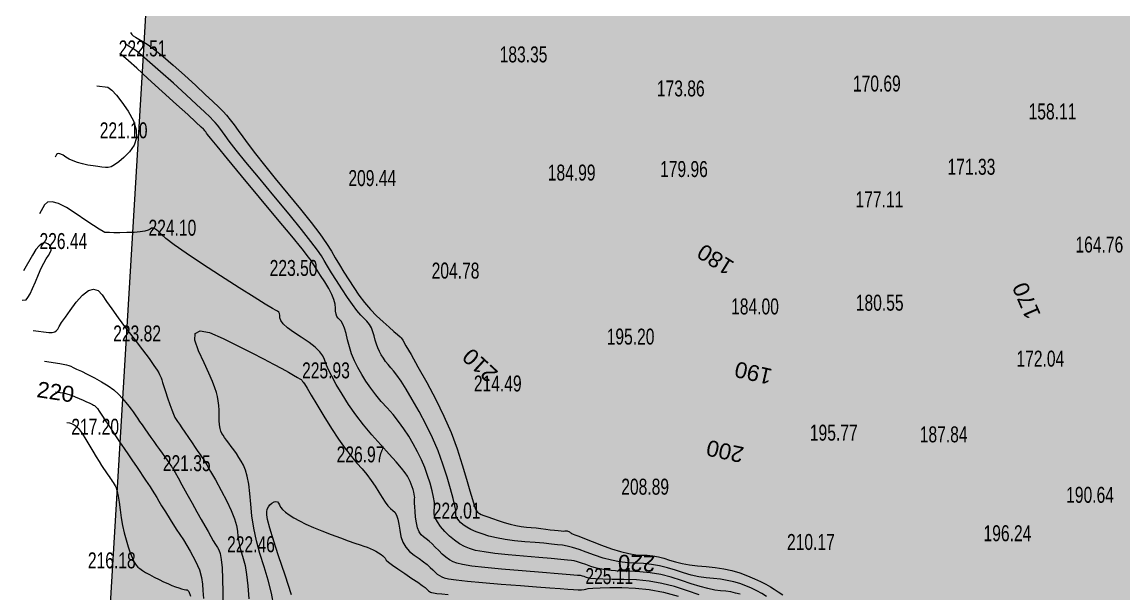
# Model space of a CAD drawing. Header units: metres. Extents: x 431006 to 434411, y 2469261 to 2473208.
# Drawn here: x 431729.8 to 432005.7, y 2470362.2 to 2470505.5 of the extents above; entities that cross this region are included whole.
import ezdxf
from ezdxf.enums import TextEntityAlignment as Align

# ---------------------------------------------------------------- set-up
doc = ezdxf.new("R2010")
doc.units = ezdxf.units.M
doc.header["$MEASUREMENT"] = 0
for name, color, linetype, lineweight in [('CAO DO', 8, 'Continuous', 18), ('MH_DongMuc', 8, 'Continuous', 18), ('MH_DongMuc_Con', 8, 'Continuous', 18), ('ranh gioi thuc vat-ks', 8, 'RAO_T_VAT', 18), ('thuc vat-ks', 8, 'Continuous', 18)]:
    doc.layers.add(name, color=color, linetype=linetype, lineweight=lineweight)
doc.styles.get("Standard").update_dxf_attribs({"font": 'arial.ttf'})
doc.linetypes.add('RAO_T_VAT', pattern='A,0,[133,ltypeshp.shx,S=0.34,R=0,X=-0.17,Y=0],-2,[133,ltypeshp.shx,S=0.08,R=0,X=0,Y=0],-1.5,[133,ltypeshp.shx,S=0.08,R=0,X=0,Y=0],-1.5,[133,ltypeshp.shx,S=0.08,R=0,X=0,Y=0],-2', length=7)

msp = doc.modelspace()

# ---------------------------------------------------------------- hatches: boundary and pattern name
at = {"layer": 'thuc vat-ks'}
h = msp.add_hatch(dxfattribs=at)
h.set_pattern_fill('217B', color=8, scale=20, style=0, pattern_type=2)
h.set_pattern_definition([(0, (14.8, 7.6), (0, 20), [0, -20]), (0, (14.76, 7.848), (0, 20), [0, -20]), (0, (14.648, 8.07), (0, 20), [0, -20]), (0, (14.47, 8.248), (0, 20), [0, -20]), (0, (14.248, 8.36), (0, 20), [0, -20]), (0, (14, 8.4), (0, 20), [0, -20]), (0, (13.752, 8.36), (0, 20), [0, -20]), (0, (13.53, 8.248), (0, 20), [0, -20]), (0, (13.352, 8.07), (0, 20), [0, -20]), (0, (13.24, 7.848), (0, 20), [0, -20]), (0, (13.2, 7.6), (0, 20), [0, -20]), (0, (13.24, 7.352), (0, 20), [0, -20]), (0, (13.352, 7.13), (0, 20), [0, -20]), (0, (13.53, 6.952), (0, 20), [0, -20]), (0, (13.752, 6.84), (0, 20), [0, -20]), (0, (14, 6.8), (0, 20), [0, -20]), (0, (14.248, 6.84), (0, 20), [0, -20]), (0, (14.47, 6.952), (0, 20), [0, -20]), (0, (14.648, 7.13), (0, 20), [0, -20]), (0, (14.76, 7.352), (0, 20), [0, -20]), (0, (6.76, 15.352), (0, 20), [0, -20]), (0, (6.648, 15.13), (0, 20), [0, -20]), (0, (6.47, 14.952), (0, 20), [0, -20]), (0, (6.248, 14.84), (0, 20), [0, -20]), (0, (6, 14.8), (0, 20), [0, -20]), (0, (5.752, 14.84), (0, 20), [0, -20]), (0, (5.53, 14.952), (0, 20), [0, -20]), (0, (5.352, 15.13), (0, 20), [0, -20]), (0, (5.24, 15.352), (0, 20), [0, -20]), (0, (5.2, 15.6), (0, 20), [0, -20]), (0, (5.24, 15.848), (0, 20), [0, -20]), (0, (5.352, 16.07), (0, 20), [0, -20]), (0, (5.53, 16.248), (0, 20), [0, -20]), (0, (5.752, 16.36), (0, 20), [0, -20]), (0, (6, 16.4), (0, 20), [0, -20]), (0, (6.248, 16.36), (0, 20), [0, -20]), (0, (6.47, 16.248), (0, 20), [0, -20]), (0, (6.648, 16.07), (0, 20), [0, -20]), (0, (6.76, 15.848), (0, 20), [0, -20]), (0, (6.8, 15.6), (0, 20), [0, -20]), (0, (14, 4), (0, 20), [1.086, -18.914]), (0, (6, 12), (0, 20), [1.086, -18.914]), (90, (14, 4), (-20, 1e-15), [2.8, -17.2]), (90, (6, 12), (-20, 1e-15), [2.8, -17.2])])
h.paths.add_polyline_path([(432180.37, 2469969.08), (432429.02, 2469783.26), (432507.91, 2469731.41), (432528.24, 2469733.83), (432561.32, 2469754.44), (432634.45, 2469865.28), (432626.68, 2469886.61), (432562.6, 2469916.67), (432524.68, 2469951), (432448.67, 2469998.66), (432422.73, 2470028.05), (432390.35, 2470047.11), (432340.88, 2470081.61), (432300.67, 2470135.95), (432281.32, 2470179.79), (432245.98, 2470231.97), (432226.01, 2470235.7), (432198.53, 2470248.97), (432169.01, 2470281.63), (432135.72, 2470306.95), (432118.88, 2470332.48), (432111.38, 2470356.64), (432122.51, 2470374.06), (432141.75, 2470385.47), (432184.43, 2470371.88), (432214.97, 2470334.67), (432223.22, 2470335.2), (432255.46, 2470343.98), (432289.82, 2470344.51), (432358.98, 2470361.66), (432400, 2470358.21), (432466.08, 2470360.85), (432480.43, 2470365.76), (432484.96, 2470377.07), (432474.39, 2470394.04), (432458.53, 2470408.75), (432465.15, 2470430.58), (432487.2, 2470448.37), (432513.5, 2470448.79), (432530.47, 2470450.49), (432549.56, 2470459.81), (432561.86, 2470474.21), (432559.74, 2470484.38), (432508.41, 2470502.6), (432469.79, 2470511.59), (432437.55, 2470512.86), (432411.67, 2470528.11), (432386.16, 2470541.75), (432337.39, 2470576.91), (432323.39, 2470575.22), (432311.09, 2470546.41), (432288.89, 2470537.59), (432213.66, 2470523.31), (432153.15, 2470530.87), (432102.61, 2470541.48), (432026.55, 2470585.55), (431977.33, 2470634.42), (431946.37, 2470644.7), (431929.46, 2470656.95), (431904.93, 2470681.45), (431839.26, 2470741.82), (431812.41, 2470756.38), (431793.18, 2470759.36), (431774.95, 2470753.07), (431760.09, 2470497.2), (431748.02, 2470295.86), (431757.52, 2470270.11)])

# ---------------------------------------------------------------- linework, layer by layer
at = {"layer": 'MH_DongMuc', "color": 8, "lineweight": 0, "elevation": 220}
for points in [[(431916.23, 2470361.61), (431915.04, 2470362.32), (431913.78, 2470362.99), (431912.44, 2470363.64), (431911.03, 2470364.26), (431909.54, 2470364.81), (431907.98, 2470365.27), (431906.35, 2470365.63), (431904.66, 2470365.89), (431902.89, 2470366.06), (431901.08, 2470366.24), (431899.22, 2470366.54), (431897.32, 2470366.96), (431895.37, 2470367.49), (431893.39, 2470368.15), (431891.39, 2470368.79), (431889.4, 2470369.29), (431887.41, 2470369.64), (431885.42, 2470369.85), (431883.44, 2470369.92), (431881.44, 2470369.99), (431879.41, 2470370.24), (431877.35, 2470370.65), (431875.25, 2470371.22), (431873.11, 2470371.97), (431871.07, 2470372.73), (431869.25, 2470373.35), (431867.65, 2470373.84), (431866.26, 2470374.19), (431865.1, 2470374.41), (431863.88, 2470374.56), (431862.33, 2470374.73), (431860.45, 2470374.91), (431858.24, 2470375.1), (431855.7, 2470375.31), (431853.1, 2470375.56), (431850.73, 2470375.87), (431848.58, 2470376.26), (431846.65, 2470376.72), (431844.95, 2470377.25), (431843.46, 2470377.81), (431842.18, 2470378.38), (431841.11, 2470378.95), (431840.25, 2470379.53), (431839.6, 2470380.11), (431839.11, 2470380.66), (431838.75, 2470381.18), (431838.51, 2470381.65), (431838.4, 2470382.07), (431838.4, 2470382.45), (431838.37, 2470383.1), (431838.13, 2470384.33), (431837.69, 2470386.14), (431837.05, 2470388.53), (431836.2, 2470391.5), (431835.16, 2470394.76), (431833.94, 2470398.04), (431832.54, 2470401.31), (431830.97, 2470404.6), (431829.21, 2470407.89), (431827.48, 2470410.94), (431825.97, 2470413.48), (431824.68, 2470415.51), (431823.62, 2470417.05), (431822.79, 2470418.08), (431822.08, 2470418.87), (431821.43, 2470419.66), (431820.82, 2470420.46), (431820.26, 2470421.27), (431819.74, 2470422.08), (431819.27, 2470422.93), (431818.85, 2470423.83), (431818.49, 2470424.79), (431818.17, 2470425.8), (431817.92, 2470426.86), (431817.63, 2470427.91), (431817.24, 2470428.88), (431816.74, 2470429.75), (431816.14, 2470430.54), (431815.44, 2470431.24), (431814.6, 2470432.07), (431813.63, 2470433.21), (431812.52, 2470434.69), (431811.26, 2470436.49), (431809.87, 2470438.61), (431808.49, 2470440.77), (431807.28, 2470442.68), (431806.26, 2470444.33), (431805.4, 2470445.73), (431804.73, 2470446.87), (431803.78, 2470448.29), (431802.12, 2470450.51), (431799.73, 2470453.52), (431796.63, 2470457.34), (431792.81, 2470461.96), (431788.97, 2470466.58), (431785.84, 2470470.4), (431783.4, 2470473.41), (431781.66, 2470475.62), (431780.63, 2470477.02), (431779.96, 2470477.98), (431779.32, 2470478.84), (431778.73, 2470479.61), (431778.17, 2470480.27), (431777.65, 2470480.84), (431776.85, 2470481.63), (431775.45, 2470482.95), (431773.45, 2470484.81), (431770.85, 2470487.19), (431767.66, 2470490.11), (431764.45, 2470493.02), (431761.81, 2470495.35), (431759.75, 2470497.12), (431758.27, 2470498.32), (431757.35, 2470498.95), (431756.79, 2470499.27), (431756.34, 2470499.53), (431756, 2470499.74), (431755.79, 2470499.9), (431755.7, 2470499.99), (431755.6, 2470500.17)], [(431738.18, 2470412.83), (431740.49, 2470412.47), (431741.27, 2470412.27), (431742.13, 2470411.99), (431743.07, 2470411.63), (431744.1, 2470411.19), (431745.09, 2470410.75), (431745.92, 2470410.38), (431746.59, 2470410.07), (431747.1, 2470409.84), (431747.45, 2470409.67), (431747.7, 2470409.54), (431747.92, 2470409.4), (431748.11, 2470409.26), (431748.28, 2470409.11), (431748.42, 2470408.96), (431748.65, 2470408.64), (431749.11, 2470407.97), (431749.79, 2470406.96), (431750.7, 2470405.6), (431751.83, 2470403.89), (431753.04, 2470402.05), (431754.21, 2470400.3), (431755.34, 2470398.63), (431756.41, 2470397.05), (431757.44, 2470395.54), (431758.4, 2470394.15), (431759.27, 2470392.89), (431760.04, 2470391.75), (431760.72, 2470390.75), (431761.31, 2470389.87), (431761.85, 2470389.05), (431762.39, 2470388.19), (431762.94, 2470387.31), (431763.49, 2470386.4), (431764.04, 2470385.46), (431764.72, 2470384.31), (431765.68, 2470382.77), (431766.9, 2470380.83), (431768.4, 2470378.49), (431770.17, 2470375.76), (431771.88, 2470372.97), (431773.21, 2470370.47), (431774.17, 2470368.26), (431774.75, 2470366.33), (431774.95, 2470364.69), (431775.02, 2470363.05), (431775.19, 2470361.12)]]:
    msp.add_lwpolyline(points, dxfattribs=at)
at = {"layer": 'MH_DongMuc_Con', "color": 8, "lineweight": 0}
for points, elevation in [([(431756.89, 2470502.8), (431757.23, 2470502.31), (431757.62, 2470502.04), (431758.21, 2470501.66), (431759.02, 2470501.19), (431760.03, 2470500.61), (431761.35, 2470499.78), (431763.05, 2470498.51), (431765.13, 2470496.81), (431767.6, 2470494.68), (431770.45, 2470492.13), (431773.26, 2470489.55), (431775.64, 2470487.35), (431777.57, 2470485.53), (431779.06, 2470484.1), (431780.11, 2470483.04), (431780.97, 2470482.1), (431781.89, 2470481), (431782.87, 2470479.74), (431783.92, 2470478.32), (431785.02, 2470476.74), (431786.39, 2470474.84), (431788.2, 2470472.46), (431790.46, 2470469.59), (431793.18, 2470466.25), (431796.34, 2470462.42), (431799.49, 2470458.59), (431802.15, 2470455.24), (431804.33, 2470452.38), (431806.02, 2470449.99), (431807.23, 2470448.08), (431808.22, 2470446.39), (431809.28, 2470444.62), (431810.39, 2470442.8), (431811.58, 2470440.91), (431812.82, 2470438.95), (431814.13, 2470437.02), (431815.53, 2470435.19), (431817, 2470433.48), (431818.55, 2470431.87), (431820.18, 2470430.37), (431821.69, 2470429.05), (431822.9, 2470427.99), (431823.81, 2470427.19), (431824.42, 2470426.65), (431824.72, 2470426.36), (431825.09, 2470425.79), (431825.91, 2470424.39), (431827.19, 2470422.16), (431828.92, 2470419.1), (431831.1, 2470415.22), (431833.38, 2470410.95), (431835.41, 2470406.75), (431837.2, 2470402.62), (431838.72, 2470398.56), (431840, 2470394.57), (431841.06, 2470390.96), (431841.9, 2470388.07), (431842.55, 2470385.9), (431842.99, 2470384.44), (431843.23, 2470383.69), (431843.38, 2470383.33), (431843.57, 2470383.01), (431843.79, 2470382.74), (431844.04, 2470382.52), (431844.33, 2470382.35), (431844.76, 2470382.16), (431845.44, 2470381.89), (431846.38, 2470381.54), (431847.57, 2470381.11), (431849.01, 2470380.6), (431850.54, 2470380.09), (431852.01, 2470379.67), (431853.42, 2470379.35), (431854.77, 2470379.11), (431856.06, 2470378.97), (431857.3, 2470378.86), (431858.52, 2470378.75), (431859.72, 2470378.62), (431860.9, 2470378.47), (431862.05, 2470378.32), (431863.12, 2470378.18), (431864.01, 2470378.08), (431864.74, 2470378.01), (431865.3, 2470377.98), (431865.69, 2470377.99), (431865.98, 2470378.01), (431866.24, 2470377.99), (431866.47, 2470377.94), (431866.67, 2470377.86), (431866.85, 2470377.74), (431867.01, 2470377.62), (431867.18, 2470377.5), (431867.37, 2470377.39), (431867.57, 2470377.3), (431867.78, 2470377.21), (431868.23, 2470377.03), (431869.18, 2470376.67), (431870.6, 2470376.12), (431872.51, 2470375.39), (431874.9, 2470374.47), (431877.41, 2470373.55), (431879.67, 2470372.85), (431881.68, 2470372.34), (431883.44, 2470372.04), (431884.94, 2470371.95), (431886.33, 2470371.9), (431887.72, 2470371.75), (431889.11, 2470371.51), (431890.5, 2470371.16), (431891.9, 2470370.71), (431893.39, 2470370.24), (431895.05, 2470369.85), (431896.89, 2470369.52), (431898.91, 2470369.27), (431901.1, 2470369.08), (431903.33, 2470368.87), (431905.48, 2470368.53), (431907.54, 2470368.07), (431909.52, 2470367.5), (431911.41, 2470366.79), (431913.15, 2470366.05), (431914.7, 2470365.33), (431916.05, 2470364.65), (431917.19, 2470364.01), (431918.14, 2470363.39), (431919.11, 2470362.74), (431920.3, 2470361.99)], 218), ([(431909.56, 2470362.13), (431908.42, 2470362.46), (431907.22, 2470362.73), (431905.98, 2470362.92), (431904.69, 2470363.04), (431903.24, 2470363.21), (431901.54, 2470363.56), (431899.58, 2470364.06), (431897.36, 2470364.74), (431894.88, 2470365.59), (431892.28, 2470366.42), (431889.69, 2470367.07), (431887.1, 2470367.53), (431884.51, 2470367.8), (431881.94, 2470367.89), (431879.49, 2470367.93), (431877.3, 2470368.07), (431875.35, 2470368.32), (431873.66, 2470368.67), (431872.23, 2470369.12), (431870.98, 2470369.59), (431869.87, 2470369.97), (431868.9, 2470370.26), (431868.06, 2470370.48), (431867.35, 2470370.61), (431866.36, 2470370.72), (431864.66, 2470370.88), (431862.26, 2470371.09), (431859.15, 2470371.35), (431855.35, 2470371.65), (431851.47, 2470371.99), (431848.18, 2470372.35), (431845.48, 2470372.74), (431843.35, 2470373.14), (431841.8, 2470373.58), (431840.54, 2470374.1), (431839.3, 2470374.8), (431838.07, 2470375.66), (431836.85, 2470376.69), (431835.65, 2470377.89), (431834.58, 2470379.12), (431833.78, 2470380.25), (431833.26, 2470381.29), (431833, 2470382.22), (431833.01, 2470383.06), (431833.09, 2470383.96), (431833.02, 2470385.1), (431832.81, 2470386.47), (431832.45, 2470388.08), (431831.96, 2470389.93), (431831.33, 2470391.89), (431830.6, 2470393.86), (431829.76, 2470395.83), (431828.81, 2470397.81), (431827.75, 2470399.79), (431826.6, 2470401.74), (431825.37, 2470403.61), (431824.06, 2470405.42), (431822.67, 2470407.16), (431821.19, 2470408.82), (431819.73, 2470410.46), (431818.36, 2470412.12), (431817.08, 2470413.79), (431815.9, 2470415.48), (431814.82, 2470417.18), (431813.85, 2470418.9), (431813.01, 2470420.63), (431812.31, 2470422.37), (431811.73, 2470424.11), (431811.29, 2470425.87), (431810.91, 2470427.49), (431810.52, 2470428.8), (431810.12, 2470429.82), (431809.71, 2470430.54), (431809.28, 2470430.96), (431808.9, 2470431.29), (431808.61, 2470431.74), (431808.41, 2470432.31), (431808.3, 2470433.01), (431808.28, 2470433.83), (431808.2, 2470434.79), (431807.88, 2470435.93), (431807.34, 2470437.24), (431806.56, 2470438.73), (431805.56, 2470440.38), (431804.53, 2470441.99), (431803.68, 2470443.32), (431803.02, 2470444.37), (431802.54, 2470445.15), (431802.23, 2470445.66), (431801.54, 2470446.59), (431799.9, 2470448.64), (431797.31, 2470451.8), (431793.76, 2470456.09), (431789.27, 2470461.5), (431784.76, 2470466.91), (431781.21, 2470471.2), (431778.6, 2470474.36), (431776.94, 2470476.39), (431776.23, 2470477.31), (431775.99, 2470477.64), (431775.77, 2470477.94), (431775.57, 2470478.21), (431775.37, 2470478.44), (431775.19, 2470478.64), (431774.64, 2470479.16), (431773.33, 2470480.37), (431771.27, 2470482.27), (431768.45, 2470484.84), (431764.87, 2470488.1), (431761.3, 2470491.35), (431758.5, 2470493.9), (431756.46, 2470495.73), (431755.18, 2470496.87), (431754.67, 2470497.29), (431754.55, 2470497.35), (431754.46, 2470497.41), (431754.39, 2470497.45), (431754.35, 2470497.48), (431754.33, 2470497.5), (431754.31, 2470497.54)], 222), ([(431748.53, 2470489.47), (431751.22, 2470489.17), (431752.24, 2470488.41), (431753.43, 2470487.15), (431754.8, 2470485.39), (431756.35, 2470483.13), (431757.68, 2470480.71), (431758.37, 2470478.48), (431758.44, 2470476.45), (431757.87, 2470474.6), (431756.67, 2470472.94), (431755.25, 2470471.54), (431754, 2470470.44), (431752.94, 2470469.66), (431752.05, 2470469.18), (431751.34, 2470469.02), (431750.65, 2470469.04), (431749.79, 2470469.11), (431748.77, 2470469.24), (431747.59, 2470469.41), (431746.26, 2470469.64), (431744.9, 2470469.93), (431743.67, 2470470.27), (431742.58, 2470470.66), (431741.61, 2470471.11), (431740.77, 2470471.62), (431740.05, 2470472.08), (431739.46, 2470472.37), (431738.99, 2470472.5), (431738.65, 2470472.48), (431738.44, 2470472.29), (431738.06, 2470471.61)], 222), ([(431899.35, 2470361.99), (431896.38, 2470363.03), (431893.17, 2470364.06), (431889.98, 2470364.86), (431886.79, 2470365.42), (431883.61, 2470365.76), (431880.43, 2470365.86), (431877.54, 2470365.87), (431875.18, 2470365.91), (431873.36, 2470366), (431872.08, 2470366.12), (431871.34, 2470366.28), (431870.9, 2470366.45), (431870.5, 2470366.58), (431870.15, 2470366.69), (431869.85, 2470366.76), (431869.6, 2470366.81), (431868.83, 2470366.88), (431866.99, 2470367.04), (431864.06, 2470367.28), (431860.07, 2470367.59), (431854.99, 2470367.99), (431849.84, 2470368.42), (431845.64, 2470368.83), (431842.37, 2470369.21), (431840.04, 2470369.57), (431838.64, 2470369.91), (431837.73, 2470370.3), (431836.81, 2470370.81), (431835.91, 2470371.44), (431835.01, 2470372.2), (431834.13, 2470373.08), (431833.26, 2470373.97), (431832.45, 2470374.76), (431831.69, 2470375.45), (431830.97, 2470376.03), (431830.3, 2470376.51), (431829.71, 2470377.05), (431829.21, 2470377.82), (431828.81, 2470378.81), (431828.51, 2470380.03), (431828.32, 2470381.48), (431828.19, 2470382.9), (431828.1, 2470384.07), (431828.05, 2470384.98), (431828.04, 2470385.64), (431828.07, 2470386.03), (431828.1, 2470386.34), (431828.07, 2470386.73), (431828, 2470387.19), (431827.88, 2470387.73), (431827.71, 2470388.36), (431827.5, 2470389.02), (431827.25, 2470389.69), (431826.97, 2470390.35), (431826.65, 2470391.02), (431826.29, 2470391.69), (431825.73, 2470392.54), (431824.77, 2470393.75), (431823.43, 2470395.33), (431821.71, 2470397.27), (431819.6, 2470399.57), (431817.37, 2470402.06), (431815.29, 2470404.58), (431813.35, 2470407.12), (431811.55, 2470409.69), (431809.9, 2470412.28), (431808.47, 2470414.72), (431807.31, 2470416.8), (431806.43, 2470418.54), (431805.83, 2470419.93), (431805.5, 2470420.97), (431805.12, 2470421.88), (431804.35, 2470422.89), (431803.18, 2470424), (431801.63, 2470425.2), (431799.68, 2470426.5), (431797.75, 2470427.77), (431796.25, 2470428.9), (431795.19, 2470429.88), (431794.56, 2470430.71), (431794.36, 2470431.4), (431794.34, 2470431.97), (431794.23, 2470432.44), (431794.04, 2470432.81), (431793.76, 2470433.08), (431793.4, 2470433.25), (431792.52, 2470433.7), (431790.68, 2470434.79), (431787.89, 2470436.52), (431784.14, 2470438.9), (431779.44, 2470441.92), (431774.71, 2470445.01), (431770.85, 2470447.6), (431767.88, 2470449.69), (431765.79, 2470451.28), (431764.58, 2470452.37), (431763.85, 2470453.09), (431763.22, 2470453.57), (431762.67, 2470453.82), (431762.21, 2470453.84), (431761.84, 2470453.62), (431761.35, 2470453.31), (431760.52, 2470453.07), (431759.36, 2470452.89), (431757.87, 2470452.77), (431756.05, 2470452.72), (431754.24, 2470452.7), (431752.78, 2470452.7), (431751.67, 2470452.71), (431750.92, 2470452.73), (431750.52, 2470452.76), (431750.06, 2470452.98), (431749.11, 2470453.55), (431747.67, 2470454.49), (431745.75, 2470455.78), (431743.34, 2470457.43), (431740.9, 2470458.98), (431738.89, 2470459.98), (431737.3, 2470460.43), (431736.14, 2470460.34), (431735.41, 2470459.7), (431734.11, 2470457.4)], 224), ([(431729.77, 2470435.84), (431730.82, 2470435.89), (431731.25, 2470436.44), (431731.77, 2470437.38), (431732.4, 2470438.71), (431733.12, 2470440.43), (431733.87, 2470442.22), (431734.57, 2470443.78), (431735.23, 2470445.1), (431735.85, 2470446.18), (431736.42, 2470447.02), (431736.85, 2470447.71), (431737.04, 2470448.35), (431737, 2470448.93), (431736.71, 2470449.46), (431736.19, 2470449.92), (431735.53, 2470450.16), (431734.82, 2470450), (431734.06, 2470449.44), (431733.24, 2470448.47), (431732.38, 2470447.11), (431730.16, 2470443.19)], 226), ([(431732.58, 2470428.17), (431736.44, 2470427.68), (431737.29, 2470427.71), (431737.95, 2470427.87), (431738.43, 2470428.17), (431738.72, 2470428.58), (431739.06, 2470429.24), (431739.69, 2470430.23), (431740.62, 2470431.57), (431741.84, 2470433.25), (431743.36, 2470435.27), (431744.95, 2470437.09), (431746.39, 2470438.19), (431747.69, 2470438.56), (431748.84, 2470438.2), (431749.84, 2470437.11), (431750.91, 2470435.51), (431752.25, 2470433.6), (431753.85, 2470431.4), (431755.72, 2470428.89), (431757.85, 2470426.08), (431759.92, 2470423.37), (431761.57, 2470421.17), (431762.81, 2470419.47), (431763.63, 2470418.28), (431764.04, 2470417.59), (431764.23, 2470417.18), (431764.39, 2470416.83), (431764.51, 2470416.54), (431764.6, 2470416.31), (431764.66, 2470416.14), (431764.76, 2470415.83), (431764.96, 2470415.19), (431765.27, 2470414.22), (431765.7, 2470412.93), (431766.22, 2470411.31), (431766.78, 2470409.66), (431767.27, 2470408.3), (431767.7, 2470407.22), (431768.06, 2470406.43), (431768.37, 2470405.91), (431768.71, 2470405.43), (431769.19, 2470404.74), (431769.81, 2470403.83), (431770.56, 2470402.71), (431771.45, 2470401.37), (431772.35, 2470400.03), (431773.13, 2470398.87), (431773.8, 2470397.89), (431774.35, 2470397.11), (431774.79, 2470396.52), (431775.28, 2470395.78), (431776.01, 2470394.58), (431776.98, 2470392.91), (431778.18, 2470390.77), (431779.62, 2470388.16), (431781.02, 2470385.48), (431782.14, 2470383.12), (431782.95, 2470381.06), (431783.48, 2470379.33), (431783.71, 2470377.91), (431783.84, 2470376.63), (431784.05, 2470375.3), (431784.34, 2470373.93), (431784.71, 2470372.52), (431785.16, 2470371.07), (431785.62, 2470369.33), (431786, 2470367.07), (431786.31, 2470364.29), (431786.53, 2470360.98)], 224), ([(431792.86, 2470359.25), (431792.25, 2470362.41), (431791.43, 2470365.65), (431790.4, 2470368.99), (431789.35, 2470372.32), (431788.5, 2470375.56), (431787.83, 2470378.7), (431787.35, 2470381.75), (431787.06, 2470384.69), (431786.83, 2470387.4), (431786.53, 2470389.73), (431786.16, 2470391.69), (431785.71, 2470393.26), (431785.2, 2470394.46), (431784.63, 2470395.46), (431784.05, 2470396.43), (431783.44, 2470397.37), (431782.81, 2470398.29), (431782.16, 2470399.18), (431781.54, 2470400.02), (431780.99, 2470400.76), (431780.51, 2470401.42), (431780.12, 2470401.98), (431779.79, 2470402.45), (431779.54, 2470402.97), (431779.35, 2470403.68), (431779.21, 2470404.57), (431779.14, 2470405.65), (431779.12, 2470406.91), (431779.11, 2470408.23), (431779.03, 2470409.46), (431778.91, 2470410.6), (431778.72, 2470411.67), (431778.48, 2470412.65), (431778.08, 2470413.81), (431777.43, 2470415.44), (431776.54, 2470417.53), (431775.39, 2470420.08), (431773.99, 2470423.1), (431773.02, 2470425.82), (431773.15, 2470427.49), (431774.39, 2470428.11), (431776.73, 2470427.68), (431780.17, 2470426.2), (431783.95, 2470424.3), (431787.3, 2470422.59), (431790.23, 2470421.09), (431792.72, 2470419.77), (431794.79, 2470418.66), (431796.46, 2470417.74), (431797.78, 2470417), (431798.75, 2470416.46), (431799.36, 2470416.1), (431799.63, 2470415.93), (431799.72, 2470415.84), (431799.81, 2470415.73), (431799.92, 2470415.61), (431800.03, 2470415.47), (431800.15, 2470415.3), (431800.46, 2470414.83), (431801.13, 2470413.73), (431802.17, 2470412.02), (431803.59, 2470409.7), (431805.37, 2470406.76), (431807.27, 2470403.69), (431809.05, 2470400.98), (431810.7, 2470398.63), (431812.23, 2470396.64), (431813.64, 2470395.02), (431814.94, 2470393.56), (431816.13, 2470392.11), (431817.22, 2470390.65), (431818.21, 2470389.19), (431819.1, 2470387.73), (431819.91, 2470386.37), (431820.66, 2470385.24), (431821.36, 2470384.33), (431822, 2470383.63), (431822.58, 2470383.16), (431823.09, 2470382.67), (431823.52, 2470381.92), (431823.88, 2470380.92), (431824.15, 2470379.67), (431824.35, 2470378.16), (431824.62, 2470376.6), (431825.12, 2470375.2), (431825.84, 2470373.95), (431826.79, 2470372.85), (431827.97, 2470371.92), (431829.19, 2470371.08), (431830.27, 2470370.3), (431831.2, 2470369.56), (431831.98, 2470368.89), (431832.61, 2470368.26), (431833.18, 2470367.7), (431833.75, 2470367.21), (431834.33, 2470366.81), (431834.91, 2470366.49), (431835.49, 2470366.24), (431836.54, 2470366.01), (431838.49, 2470365.75), (431841.34, 2470365.44), (431845.11, 2470365.1), (431849.78, 2470364.71), (431854.55, 2470364.34), (431858.59, 2470364.02), (431861.93, 2470363.76), (431864.54, 2470363.55), (431866.43, 2470363.4), (431867.84, 2470363.31), (431869, 2470363.26), (431869.9, 2470363.27), (431870.54, 2470363.34), (431870.94, 2470363.45), (431871.51, 2470363.58), (431872.7, 2470363.68), (431874.51, 2470363.76), (431876.93, 2470363.81), (431879.97, 2470363.84), (431883.37, 2470363.71)], 226), ([(431735.38, 2470420.5), (431739.2, 2470419.95), (431740.1, 2470419.79), (431740.87, 2470419.61), (431741.5, 2470419.44), (431742, 2470419.25), (431742.58, 2470418.98), (431743.45, 2470418.56), (431744.63, 2470417.98), (431746.11, 2470417.24), (431747.88, 2470416.35), (431749.71, 2470415.37), (431751.33, 2470414.36), (431752.74, 2470413.33), (431753.94, 2470412.28), (431754.94, 2470411.2), (431755.78, 2470410.18), (431756.5, 2470409.28), (431757.09, 2470408.52), (431757.57, 2470407.87), (431757.93, 2470407.36), (431758.27, 2470406.85), (431758.7, 2470406.21), (431759.22, 2470405.45), (431759.83, 2470404.55), (431760.53, 2470403.54), (431761.28, 2470402.46), (431762.02, 2470401.41), (431762.75, 2470400.38), (431763.48, 2470399.37), (431764.2, 2470398.37), (431764.88, 2470397.45), (431765.45, 2470396.66), (431765.93, 2470395.99), (431766.31, 2470395.45), (431766.6, 2470395.03), (431766.82, 2470394.7), (431767.01, 2470394.42), (431767.17, 2470394.18), (431767.31, 2470393.99), (431767.41, 2470393.85), (431767.63, 2470393.49), (431768.11, 2470392.65), (431768.84, 2470391.34), (431769.82, 2470389.56), (431771.06, 2470387.3), (431772.36, 2470384.93), (431773.54, 2470382.8), (431774.6, 2470380.9), (431775.53, 2470379.25), (431776.34, 2470377.84), (431777.05, 2470376.62), (431777.67, 2470375.55), (431778.22, 2470374.63), (431778.7, 2470373.86), (431779.09, 2470373.24), (431779.41, 2470372.38), (431779.67, 2470370.89), (431779.86, 2470368.75), (431779.99, 2470365.99), (431780.05, 2470362.59), (431780.09, 2470359.13)], 222), ([(431740.99, 2470405.16), (431741.65, 2470405.06), (431741.89, 2470404.99), (431742.17, 2470404.89), (431742.49, 2470404.77), (431742.85, 2470404.61), (431743.3, 2470404.28), (431743.89, 2470403.63), (431744.62, 2470402.64), (431745.48, 2470401.33), (431746.49, 2470399.69), (431747.5, 2470398.01), (431748.37, 2470396.56), (431749.11, 2470395.36), (431749.71, 2470394.39), (431750.18, 2470393.66), (431750.57, 2470393.08), (431750.92, 2470392.54), (431751.25, 2470392.05), (431751.55, 2470391.61), (431751.82, 2470391.22), (431752.08, 2470390.85), (431752.33, 2470390.47), (431752.59, 2470390.1), (431752.84, 2470389.72), (431753.09, 2470389.34), (431753.35, 2470388.8), (431753.6, 2470387.92), (431753.84, 2470386.71), (431754.09, 2470385.17), (431754.33, 2470383.3), (431754.6, 2470381.3), (431754.94, 2470379.37), (431755.34, 2470377.52), (431755.81, 2470375.74), (431756.34, 2470374.03), (431756.88, 2470372.49), (431757.4, 2470371.21), (431757.88, 2470370.2), (431758.34, 2470369.45), (431758.76, 2470368.96), (431759.25, 2470368.58), (431759.9, 2470368.13), (431760.72, 2470367.63), (431761.71, 2470367.07), (431762.87, 2470366.45), (431764.07, 2470365.84), (431765.21, 2470365.29), (431766.27, 2470364.8), (431767.27, 2470364.37), (431768.19, 2470364.01), (431769.02, 2470363.72), (431769.73, 2470363.49), (431770.33, 2470363.33), (431770.8, 2470363.24), (431771.16, 2470363.22), (431771.5, 2470362.85), (431771.92, 2470361.71)], 218), ([(431797.24, 2470361.97), (431795.63, 2470366.91), (431794.02, 2470371.75), (431792.76, 2470375.69), (431791.84, 2470378.72), (431791.27, 2470380.85), (431791.05, 2470382.08), (431791.06, 2470382.81), (431791.19, 2470383.47), (431791.46, 2470384.04), (431791.84, 2470384.55), (431792.35, 2470384.97), (431792.89, 2470385.26), (431793.34, 2470385.36), (431793.72, 2470385.27), (431794.02, 2470385), (431794.23, 2470384.53), (431794.52, 2470383.95), (431795.02, 2470383.34), (431795.75, 2470382.69), (431796.69, 2470382), (431797.85, 2470381.27), (431799.24, 2470380.51), (431800.87, 2470379.72), (431802.74, 2470378.89), (431804.85, 2470378.02), (431807.19, 2470377.11), (431809.5, 2470376.26), (431811.47, 2470375.54), (431813.11, 2470374.96), (431814.41, 2470374.51), (431815.39, 2470374.2), (431816.19, 2470373.93), (431816.95, 2470373.63), (431817.69, 2470373.29), (431818.39, 2470372.92), (431819.07, 2470372.51), (431819.66, 2470372.1), (431820.13, 2470371.74), (431820.46, 2470371.44), (431820.67, 2470371.19), (431820.75, 2470370.99), (431820.96, 2470370.7), (431821.56, 2470370.19), (431822.53, 2470369.46), (431823.9, 2470368.5), (431825.65, 2470367.32), (431827.42, 2470366.13), (431828.85, 2470365.15), (431829.94, 2470364.37), (431830.69, 2470363.8), (431831.1, 2470363.44), (431831.35, 2470363.2), (431831.59, 2470362.99), (431831.84, 2470362.82), (431832.09, 2470362.68), (431832.34, 2470362.57), (431832.79, 2470362.47), (431833.63, 2470362.36), (431834.86, 2470362.23), (431836.48, 2470362.08)], 228), ([(431883.37, 2470363.71), (431886.85, 2470363.31), (431890.43, 2470362.64), (431894.1, 2470361.69)], 226)]:
    msp.add_lwpolyline(points, dxfattribs=dict(at, elevation=elevation))
at = {"layer": 'ranh gioi thuc vat-ks', "color": 8, "lineweight": 0, "ltscale": 3}
msp.add_lwpolyline([(432213.66, 2470523.31), (432153.15, 2470530.87), (432102.61, 2470541.48), (432026.55, 2470585.55), (431977.33, 2470634.42), (431946.37, 2470644.7), (431929.46, 2470656.95), (431904.93, 2470681.45), (431839.26, 2470741.82), (431812.41, 2470756.38), (431793.18, 2470759.36), (431774.95, 2470753.07), (431760.09, 2470497.2), (431748.02, 2470295.86), (431757.52, 2470270.11), (432180.37, 2469969.08)], dxfattribs=at)

# ---------------------------------------------------------------- texts
at = {"layer": 'CAO DO', "color": 8, "lineweight": 0, "width": 0.7}
for s, p in [('222.51', (431753.98, 2470496.86, 222.51)), ('183.35', (431849.37, 2470495.36, 183.35)), ('170.69', (431937.84, 2470488.06, 170.69)), ('173.86', (431888.74, 2470486.83, 173.86)), ('158.11', (431981.82, 2470481.06, 158.11)), ('221.10', (431749.23, 2470476.34, 221.1)), ('179.96', (431889.54, 2470466.64, 179.96)), ('171.33', (431961.53, 2470467.21, 171.33)), ('209.44', (431811.49, 2470464.38, 209.44)), ('184.99', (431861.42, 2470465.76, 184.99)), ('177.11', (431938.48, 2470459.05, 177.1)), ('224.10', (431761.44, 2470451.95, 224.1)), ('226.44', (431734.14, 2470448.61, 226.44)), ('164.76', (431993.56, 2470447.74, 164.76)), ('223.50', (431791.78, 2470441.87, 223.5)), ('204.78', (431832.34, 2470441.21, 204.78)), ('180.55', (431938.55, 2470433.17, 180.55)), ('184.00', (431907.33, 2470432.23, 184)), ('223.82', (431752.6, 2470425.47, 223.82)), ('195.20', (431876.17, 2470424.68, 195.2)), ('172.04', (431978.78, 2470419.16, 172.04)), ('225.93', (431799.9, 2470416.22, 225.93)), ('214.49', (431842.91, 2470412.93, 214.49)), ('217.20', (431742.1, 2470402.11, 217.2)), ('195.77', (431927.05, 2470400.62, 195.77)), ('187.84', (431954.57, 2470400.2, 187.84)), ('226.97', (431808.55, 2470395.18, 226.97)), ('221.35', (431765.03, 2470392.98, 221.35)), ('208.89', (431879.82, 2470387.09, 208.89)), ('190.64', (431991.23, 2470385.05, 190.64)), ('222.01', (431832.62, 2470381.09, 222.01)), ('196.24', (431970.54, 2470375.43, 196.24)), ('222.46', (431781.12, 2470372.67, 222.46)), ('210.17', (431921.32, 2470373.24, 210.17)), ('216.18', (431746.26, 2470368.64, 216.18)), ('225.11', (431870.85, 2470364.7, 225.11))]:
    msp.add_text(s, height=4, dxfattribs=at).set_placement(p)
at = {"layer": 'MH_DongMuc', "color": 8, "lineweight": 0}
for s, rotation, p in [('180', 147.8854, (431903.4, 2470445.97, 180)), ('170', 113.3652, (431981.27, 2470435.64, 170)), ('210', 137.3322, (431844.44, 2470419.47, 210)), ('190', 167.2342, (431912.89, 2470417.56, 190)), ('220', 351.2546, (431738.18, 2470412.83, 220)), ('200', 167.8685, (431905.81, 2470397.93, 200)), ('220', 178.131, (431883.65, 2470369.91, 220))]:
    msp.add_text(s, height=4, rotation=rotation, dxfattribs=at).set_placement(p, align=Align.MIDDLE)

doc.saveas('drawing.dxf')
